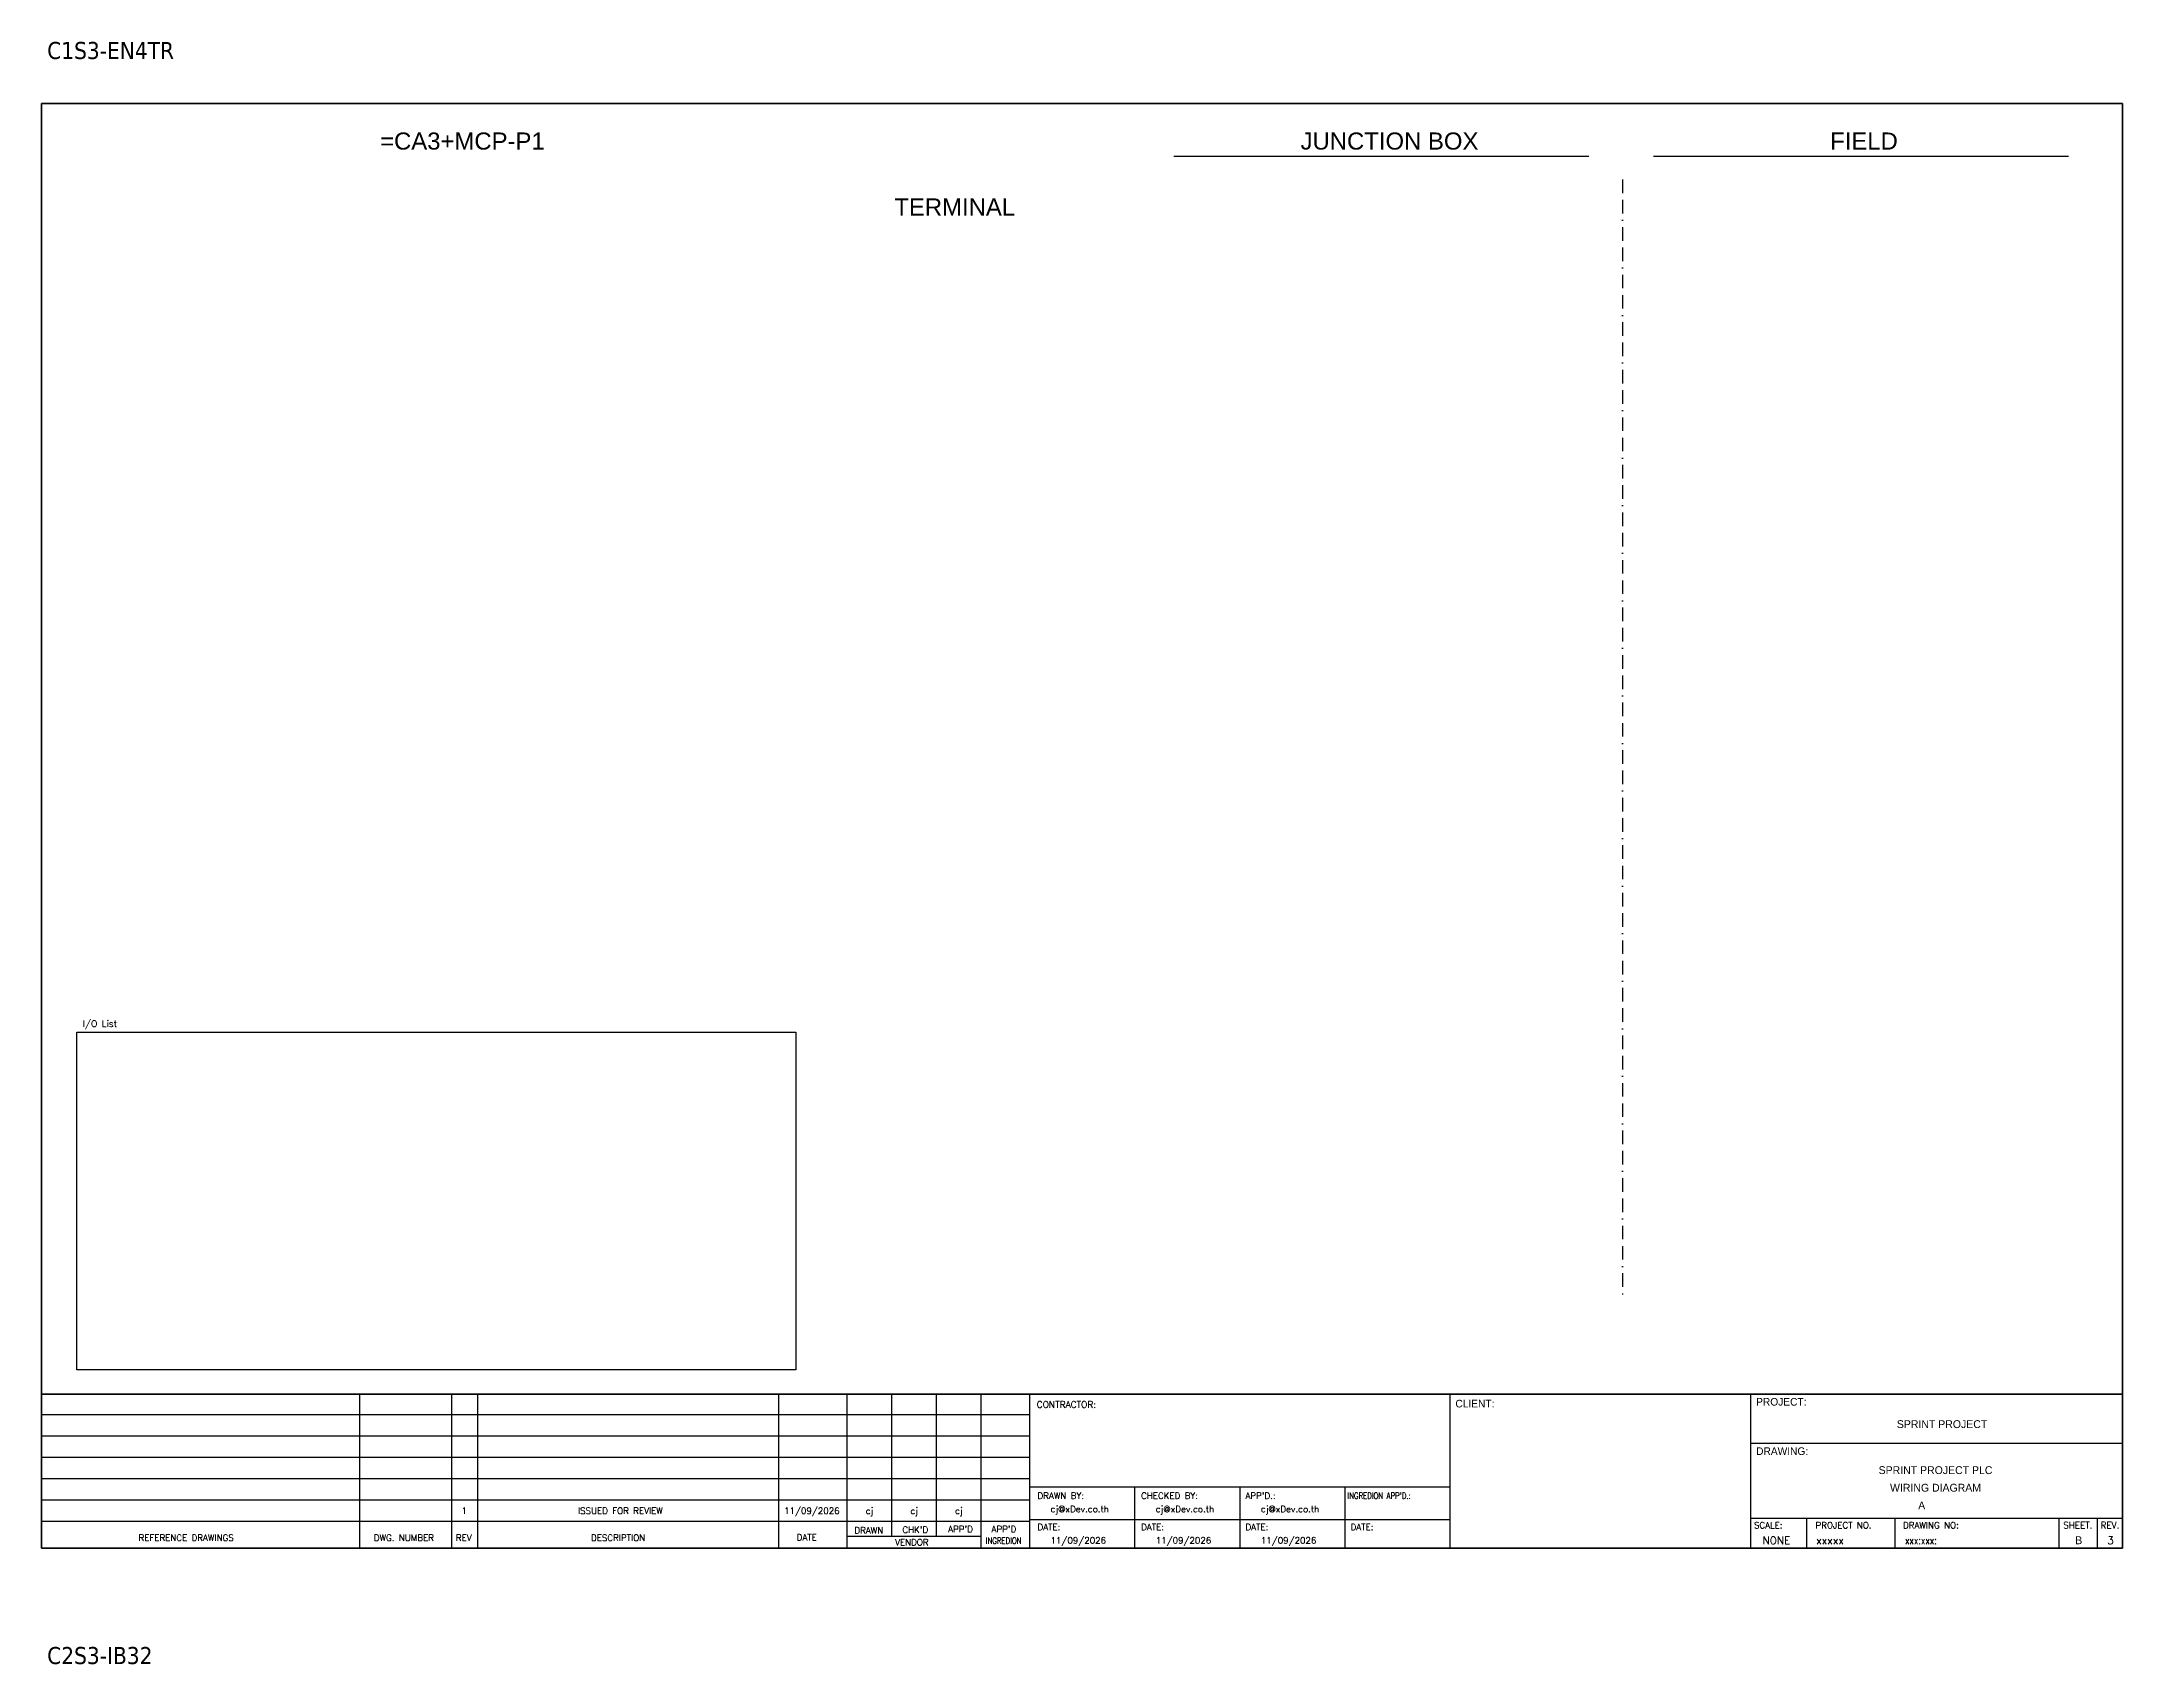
# Model space of a CAD drawing. Header units: millimetres. Extents: x 0 to 62600, y 0 to 14837.
# Drawn here: x 12580 to 16473, y 11799 to 14837 of the extents above; entities that cross this region are included whole.
import ezdxf
from ezdxf.enums import TextEntityAlignment as Align

# ---------------------------------------------------------------- set-up
doc = ezdxf.new("R2010")
doc.units = ezdxf.units.MM
doc.linetypes.add('BORDERX2', pattern=[88.9, 25.4, -12.7, 25.4, -12.7, 0, -12.7])
for name, color, linetype in [('GT_1', 9, 'Continuous'), ('HELPPOINT', 7, 'Continuous'), ('MEMBER', 7, 'Continuous'), ('x01001-FrameArea', 2, 'BORDERX2')]:
    doc.layers.add(name, color=color, linetype=linetype)
doc.styles.add('HTX11', font='O8111901')
doc.styles.add('ROMANS', font='romans.shx', dxfattribs={"width": 0.85, "height": 25})
doc.styles.get("Standard").update_dxf_attribs({"font": 'arial.ttf'})
doc.styles.add('Tahoma', font='')
doc.styles.get('Tahoma').set_extended_font_data('Tahoma')

msp = doc.modelspace()

# ---------------------------------------------------------------- linework, layer by layer
for p, q in [((14698.1, 14622.5), (15474.9, 14622.5)), ((15595.9, 14622.5), (16372.6, 14622.5))]:
    msp.add_line(p, q)
at = {"color": 4}
for p, q in [((15882.2, 12073), (15882.2, 12016.9)), ((16047.5, 12073), (16047.5, 12016.9))]:
    msp.add_line(p, q, dxfattribs=at)
at = {"color": 4, "ltscale": 0.5}
for p, q in [((16354.6, 12073), (16354.6, 12016.9)), ((16354.6, 12073), (16354.6, 12016.9)), ((16425.8, 12073), (16425.8, 12016.9)), ((16425.8, 12073), (16425.8, 12016.9))]:
    msp.add_line(p, q, dxfattribs=at)
msp.add_lwpolyline([(12645.6, 12982.7), (13991.4, 12982.7), (13991.4, 12350.6), (12645.6, 12350.6)], close=True)
at = {"layer": 'GT_1', "color": 4}
for p, q in [((13175.3, 12016.9), (13175.3, 12305)), ((13347.2, 12016.9), (13347.2, 12305)), ((13396.3, 12016.9), (13396.3, 12305)), ((13959, 12016.9), (13959, 12305)), ((14087.3, 12016.9), (14087.3, 12305)), ((14170.9, 12038.7), (14170.9, 12305)), ((14254.4, 12038.7), (14254.4, 12305)), ((14337.7, 12016.9), (14337.7, 12305)), ((14428.7, 12016.9), (14428.7, 12305)), ((15215.7, 12016.9), (15215.7, 12305)), ((15778, 12016.9), (15778, 12305)), ((15778, 12016.9), (15778, 12305)), ((15778, 12016.9), (15778, 12305)), ((14428.7, 12266.2), (12579.9, 12266.2)), ((14428.7, 12226.4), (12579.9, 12226.4)), ((14428.7, 12186.4), (12579.9, 12186.4)), ((14428.7, 12146.5), (12579.9, 12146.5)), ((15215.7, 12131.2), (14428.7, 12131.2)), ((14625.5, 12016.9), (14625.5, 12131.2)), ((14822.2, 12016.9), (14822.2, 12131.2)), ((15019, 12016.9), (15019, 12131.2)), ((14428.7, 12106.6), (12579.9, 12106.6)), ((15215.7, 12069.7), (14428.7, 12069.7)), ((15778, 12073), (16473.2, 12073)), ((14428.6, 12066.7), (12579.9, 12066.7)), ((14337.7, 12038.7), (14087.3, 12038.7))]:
    msp.add_line(p, q, dxfattribs=at)
at = {"layer": 'HELPPOINT', "color": 4, "lineweight": 35}
for p, q in [((12579.9, 12016.9), (12579.9, 14721.1)), ((12579.9, 14721.1), (16473.2, 14721.1)), ((12579.9, 12016.9), (12579.9, 14721.1)), ((12579.9, 14721.1), (16473.2, 14721.1)), ((16473.2, 14721.1), (16473.2, 12016.9)), ((16473.2, 14721.1), (16473.2, 12016.9)), ((16473.2, 12016.9), (12579.9, 12016.9)), ((16473.2, 12016.9), (12579.9, 12016.9))]:
    msp.add_line(p, q, dxfattribs=at)
at = {"layer": 'HELPPOINT', "color": 4}
for p, q in [((15778, 12213.4), (16473.2, 12213.4)), ((15778, 12213.4), (16473.2, 12213.4)), ((15778, 12073), (16473.2, 12073))]:
    msp.add_line(p, q, dxfattribs=at)
at = {"layer": 'MEMBER', "color": 4, "lineweight": 35}
msp.add_line((12579.9, 12305), (16473.2, 12305), dxfattribs=at)
msp.add_line((12579.9, 12305), (16473.2, 12305), dxfattribs=at)
at = {"layer": 'MEMBER', "color": 4}
for p, q in [((15778, 12213.4), (16473.2, 12213.4)), ((15778, 12213.4), (16473.2, 12213.4)), ((15778, 12073), (16473.2, 12073)), ((15778, 12073), (16473.2, 12073))]:
    msp.add_line(p, q, dxfattribs=at)
at = {"layer": 'x01001-FrameArea'}
msp.add_line((15537.9, 14578.4), (15537.9, 12491.9), dxfattribs=at)

# ---------------------------------------------------------------- texts
at = {"color": 2, "style": 'Tahoma'}
for s, p in [('C1S3-EN4TR', (12590.3, 14804.1)), ('C2S3-IB32', (12590.3, 11799.9))]:
    msp.add_text(s, height=32, dxfattribs=at).set_placement(p)
at = {"color": 2}
for s, p in [('=CA3+MCP-P1', (13213.2, 14634.6)), ('JUNCTION BOX', (14935.5, 14634.6)), ('FIELD', (15926.4, 14634.6)), ('TERMINAL', (14175.4, 14511.2))]:
    msp.add_text(s, height=32, dxfattribs=at).set_placement(p)
at = {"color": 4, "ltscale": 100, "style": 'HTX11'}
for s, p in [('SPRINT PROJECT', (16135.8, 12249)), ('SPRINT PROJECT PLC', (16123.6, 12162.9)), ('WIRING DIAGRAM', (16123.6, 12130))]:
    msp.add_text(s, height=14.693, dxfattribs=at).set_placement(p, align=Align.MIDDLE_CENTER)
at = {"style": 'HTX11'}
for tag, text, height, p in [('A', 'A', 14.8, (16097.7, 12096.7)), ('B', 'CHASSIS C1 SLOT 3', 14.821, (16391.5, 12031.7))]:
    msp.add_attdef(tag, text=text, height=height, dxfattribs=at).set_placement(p, align=Align.MIDDLE_CENTER)
at = {"layer": 'GT_1', "color": 4, "style": 'HTX11'}
for s, p in [('CLIENT:', (15225.2, 12280.3)), ('PROJECT:', (15787.9, 12283.7)), ('DRAWING:', (15787.9, 12191.3))]:
    msp.add_text(s, height=14.25, dxfattribs=at).set_placement(p)
at = {"layer": 'MEMBER', "color": 4, "ltscale": 0.8, "style": 'ROMANS'}
for s, height, p in [('I/O List', 12.35, (12656.5, 12992.4)), ('CONTRACTOR:', 12.35, (14441.8, 12279.6)), ('DRAWN BY:', 11.88, (14443.3, 12109)), ('CHECKED BY:', 11.875, (14637.2, 12109)), ("APP'D.:", 11.88, (14832.4, 12109)), ('cj@xDev.co.th', 11.875, (14467.7, 12084.1)), ('cj@xDev.co.th', 11.875, (14664.5, 12084.1)), ('cj@xDev.co.th', 11.875, (14861.2, 12084.1)), ('REFERENCE DRAWINGS', 11.875, (12761.3, 12030.3)), ('DWG. NUMBER', 11.875, (13201.5, 12030.3)), ('REV', 11.88, (13355, 12030.3)), ('DESCRIPTION', 11.875, (13607.9, 12030.3)), ('DATE', 11.88, (13992.7, 12031.1)), ('DRAWN', 11.88, (14100.7, 12044.1)), ('VENDOR', 11.88, (14176.8, 12022)), ("CHK'D", 11.88, (14190.5, 12045.3)), ("APP'D", 11.88, (14276.1, 12046.5)), ("APP'D", 11.88, (14357.3, 12046.5)), ('DATE:', 11.88, (14443.3, 12050.4)), ('11/09/2026', 11.88, (14467.7, 12025.4)), ('DATE:', 11.88, (14637.2, 12050.4)), ('11/09/2026', 11.88, (14664.5, 12025.4)), ('DATE:', 11.88, (14832.4, 12050.4)), ('11/09/2026', 11.88, (14861.2, 12025.4)), ('DATE:', 11.88, (15029.2, 12050.4)), ('SCALE:', 11.88, (15783.9, 12053.9)), ('NONE', 14.23, (15799.9, 12024.2)), ('PROJECT NO.', 11.875, (15899.1, 12053.9)), ('xxxxx', 14.23, (15900.3, 12024.2)), ('DRAWING NO:', 11.875, (16062.8, 12053.9)), ('SHEET.', 12, (16362.6, 12053.9)), ('REV.', 12, (16432.5, 12053.9))]:
    msp.add_text(s, height=height, dxfattribs=at).set_placement(p)
at = {"layer": 'MEMBER', "color": 4, "ltscale": 0.8, "style": 'ROMANS', "width": 0.8}
for s, height, p in [("INGREDION APP'D.:", 11.875, (15023.2, 12109)), ('INGREDION', 11.88, (14346.5, 12024.8)), ('xxx:xxx:', 14.23, (16066.5, 12024.2))]:
    msp.add_text(s, height=height, dxfattribs=at).set_placement(p)
at = {"layer": 'MEMBER', "color": 4, "ltscale": 0.8, "style": 'ROMANS'}
for s, height, p in [('1', 11.9, (13370.8, 12086.8)), ('ISSUED FOR REVIEW', 11.875, (13662.9, 12086.8)), ('11/09/2026', 11.88, (14021.1, 12086.8)), ('cj', 11.88, (14129, 12086.8)), ('cj', 11.88, (14212.6, 12086.8)), ('cj', 11.88, (14296.1, 12086.8))]:
    msp.add_text(s, height=height, dxfattribs=at).set_placement(p, align=Align.MIDDLE_CENTER)
msp.add_text('3', height=14.2, dxfattribs=at).set_placement((16451.1, 12024.2), align=Align.CENTER)

doc.saveas('drawing.dxf')
